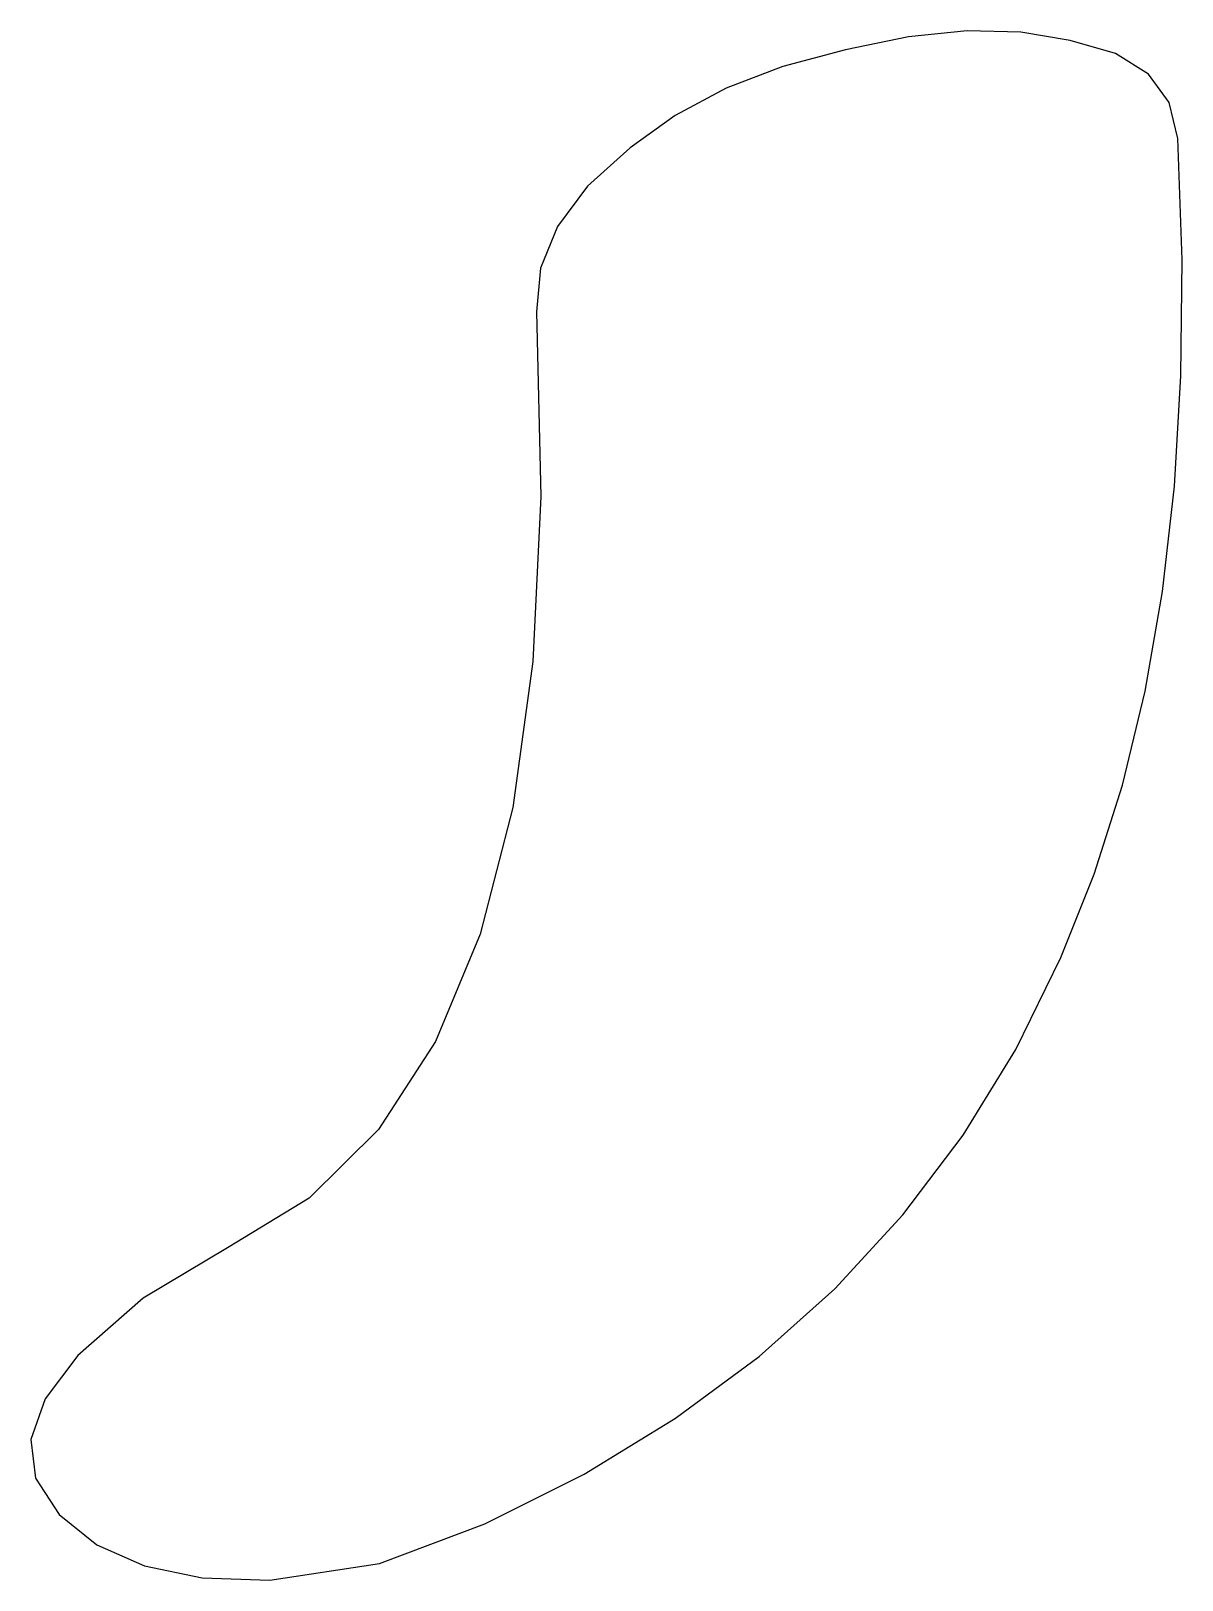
# Model space of a CAD drawing. Extents: x -0.22 to 3.19, y -2.79 to 1.81.
import ezdxf

# ---------------------------------------------------------------- set-up
doc = ezdxf.new("R2010")
doc.units = 0
doc.layers.get('0').update_dxf_attribs({"linetype": 'CONTINUOUS'})

msp = doc.modelspace()

# ---------------------------------------------------------------- linework, layer by layer
at = {"color": 0}
for p, q in [((2.55556, 1.80556), (2.38194, 1.78825)), ((2.71528, 1.80208), (2.55556, 1.80556)), ((2.86111, 1.77778), (2.71528, 1.80208)), ((2.19444, 1.75), (2.00863, 1.70053)), ((2.38194, 1.78825), (2.19444, 1.75)), ((2.99567, 1.73872), (2.86111, 1.77778)), ((3.09375, 1.67708), (2.99567, 1.73872)), ((2.00863, 1.70053), (1.84022, 1.63542)), ((3.15533, 1.59289), (3.09375, 1.67708)), ((1.84022, 1.63542), (1.68918, 1.55469)), ((3.18056, 1.48611), (3.15533, 1.59289)), ((1.68918, 1.55469), (1.55556, 1.45833)), ((3.19336, 1.12608), (3.18056, 1.48611)), ((1.55556, 1.45833), (1.42876, 1.34462)), ((1.42876, 1.34462), (1.34022, 1.22569)), ((1.34022, 1.22569), (1.28988, 1.10162)), ((3.19011, 0.782118), (3.19336, 1.12608)), ((1.28988, 1.10162), (1.27778, 0.972222)), ((1.27778, 0.972222), (1.2908, 0.424479)), ((3.17079, 0.45421), (3.19011, 0.782118)), ((1.2908, 0.424479), (1.26736, -0.065972)), ((3.13542, 0.142361), (3.17079, 0.45421)), ((3.08399, -0.153429), (3.13542, 0.142361)), ((1.26736, -0.065972), (1.20747, -0.499132)), ((3.0165, -0.43316), (3.08399, -0.153429)), ((2.93294, -0.696832), (3.0165, -0.43316)), ((1.20747, -0.499132), (1.11111, -0.875)), ((2.83333, -0.944444), (2.93294, -0.696832)), ((1.11111, -0.875), (0.978299, -1.19352)), ((2.70031, -1.21674), (2.83333, -0.944444)), ((0.978299, -1.19352), (0.809028, -1.45481)), ((2.54428, -1.47131), (2.70031, -1.21674)), ((0.809028, -1.45481), (0.603299, -1.65881)), ((2.36524, -1.70806), (2.54428, -1.47131)), ((0.603299, -1.65881), (0.361111, -1.80556)), ((2.16319, -1.92703), (2.36524, -1.70806)), ((0.361111, -1.80556), (0.111111, -1.95486)), ((1.93815, -2.12819), (2.16319, -1.92703)), ((0.111111, -1.95486), (-0.083333, -2.125)), ((-0.083333, -2.125), (-0.180556, -2.25347)), ((1.69011, -2.31158), (1.93815, -2.12819)), ((-0.180556, -2.25347), (-0.222222, -2.375)), ((1.41906, -2.47715), (1.69011, -2.31158)), ((-0.222222, -2.375), (-0.208333, -2.48958)), ((1.125, -2.625), (1.41906, -2.47715)), ((-0.208333, -2.48958), (-0.138889, -2.59722)), ((-0.138889, -2.59722), (-0.026964, -2.6875)), ((0.812446, -2.743), (1.125, -2.625)), ((-0.026964, -2.6875), (0.114529, -2.75)), ((0.114529, -2.75), (0.285536, -2.78472)), ((0.486111, -2.79167), (0.812446, -2.743)), ((0.285536, -2.78472), (0.486111, -2.79167))]:
    msp.add_line(p, q, dxfattribs=at)

doc.saveas('drawing.dxf')
